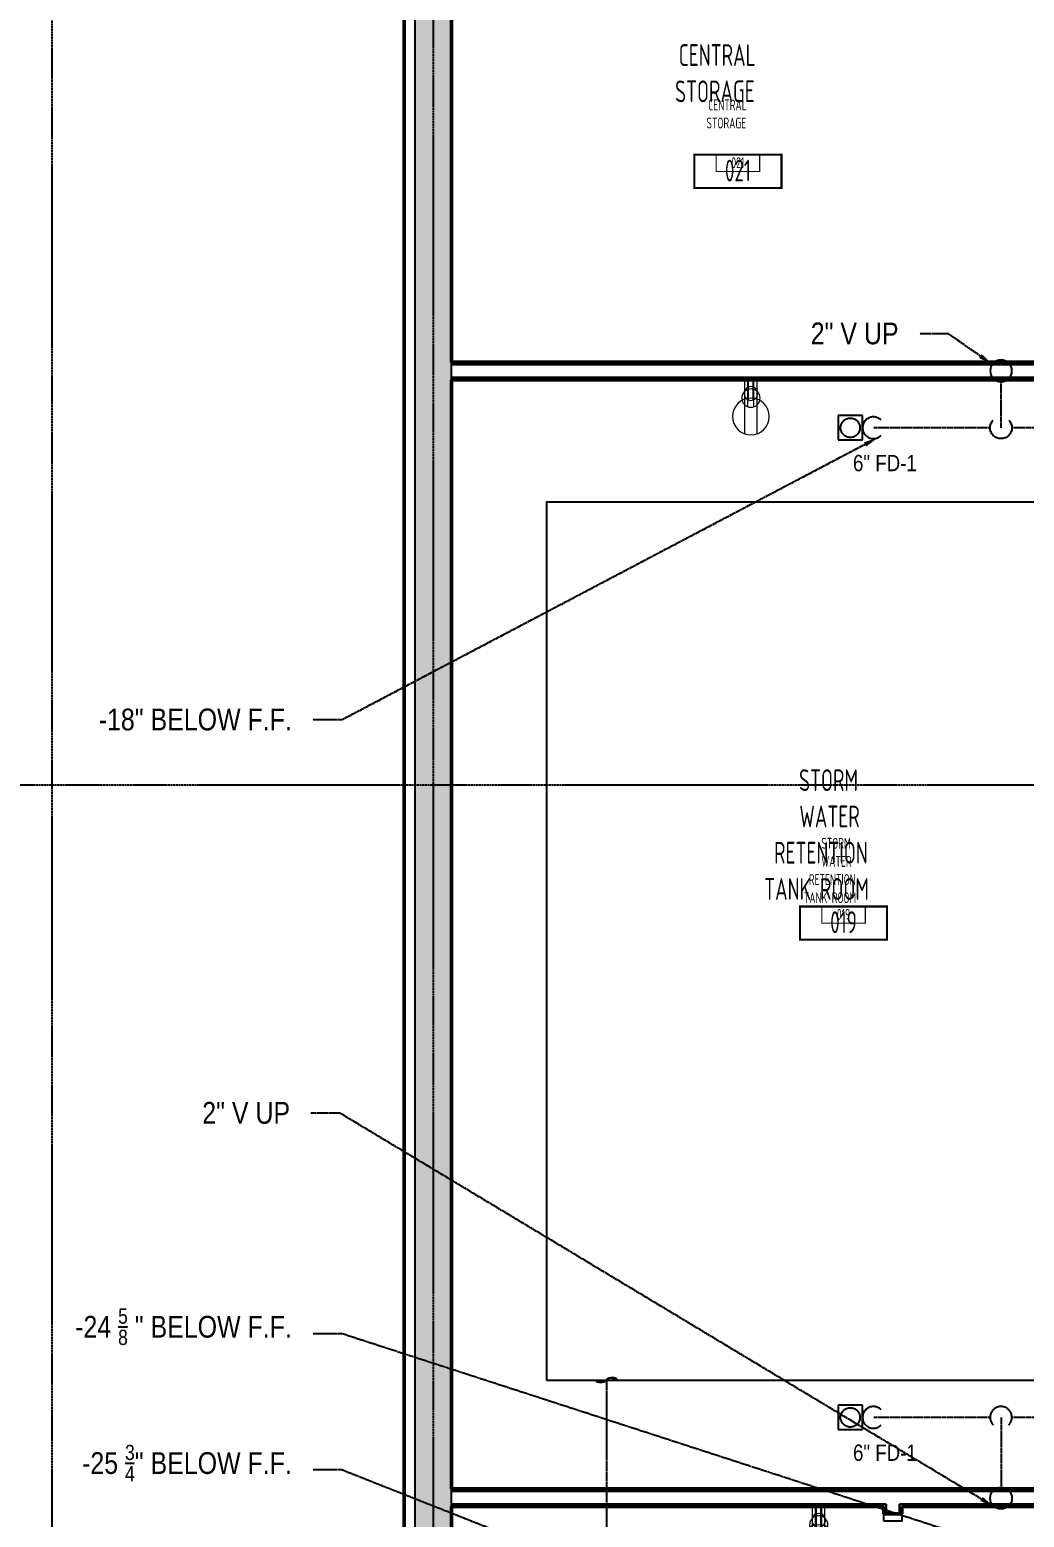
# Model space of a CAD drawing. Header units: inches. Extents: x 0 to 11244, y -13 to 5829.
# Drawn here: x 3423 to 3697.1, y 5139.7 to 5549.7 of the extents above; entities that cross this region are included whole.
import ezdxf
from ezdxf import colors
from ezdxf.entities.mleader import LeaderData, LeaderLine
from ezdxf.enums import TextEntityAlignment as Align
from ezdxf.math import Vec2, Vec3

# ---------------------------------------------------------------- set-up
doc = ezdxf.new("R2010")
doc.units = ezdxf.units.IN
doc.header["$LTSCALE"] = 0.375
doc.header["$MEASUREMENT"] = 0
for name, pattern in [('DASHDOT', [1, 0.5, -0.25, 0, -0.25]), ('P-VENT', [0.56, 0.4, -0.16]), ('PHANTOM2', [1.25, 0.625, -0.125, 0.125, -0.125, 0.125, -0.125]), ('UPIPING', [1.12, 1, -0.12]), ('UPIPINGX2', [1.75, 1.5, -0.25])]:
    doc.linetypes.add(name, pattern=pattern)
for name, color, linetype, lineweight in [('A-Area-Spce-Iden', 8, 'Continuous', 25), ('A-Area-Spce-Iden @ 32', 8, 'Continuous', 25), ('A-Area-Spce-Iden @ 64', 8, 'Continuous', 25), ('A-Wall', 3, 'Continuous', 50), ('E-Wall-Powr', 8, 'Continuous', 18), ('E-Wall-Powr @ 24', 8, 'Continuous', 18), ('E-Wall-Powr @ 32', 8, 'Continuous', 18), ('E-Wall-Powr @ 64', 8, 'Continuous', 18), ('P-Flor-Fixt', 8, 'Continuous', 25)]:
    doc.layers.add(name, color=color, linetype=linetype, lineweight=lineweight)
for name, color, linetype in [('A-Col-Grid', 8, 'PHANTOM2'), ('A-Door', 8, 'Continuous'), ('A-Property Line', 8, 'PHANTOM2'), ('G-ANNO-REFR-N', 8, 'Continuous'), ('P-N', 3, 'Continuous'), ('P-N @ 1', 3, 'Continuous'), ('P-N @ 48', 3, 'Continuous'), ('P-N @ 64', 3, 'Continuous'), ('P-SANR-PIPU-N', 201, 'UPIPINGX2'), ('P-SANR-PIPU-N @ 64', 201, 'UPIPINGX2'), ('P-SANR-VENT-N', 201, 'P-VENT'), ('P-SANR-VENT-N @ 64', 201, 'P-VENT'), ('P-STRM-PIPE-N', 5, 'Continuous')]:
    doc.layers.add(name, color=color, linetype=linetype)
doc.styles.add("3-32'' Notes", font='ARIALN.TTF', dxfattribs={"height": 0.09375})
doc.styles.add('TPDE', font='architxt.shx', dxfattribs={"width": 0.75, "height": 0.09375})
doc.styles.add('TPDE Annotative', font='architxt.shx', dxfattribs={"width": 0.75, "height": 0.09375})
pattern_1 = [(360, (-3428.9355, -5710.221), (0.06, 6), [0.06, -6]), (10, (-3427.0155, -5710.101), (-0.9828006, 5.9192654), [0.06, -6]), (20, (-3428.0955, -5708.781), (-1.9957393, 5.658677), [0.06, -6]), (30, (-3426.7755, -5707.821), (-2.9480385, 5.2261524), [0.06, -6]), (40, (-3428.3355, -5707.461), (-3.810763, 4.634834), [0.06, -6]), (50, (-3427.8555, -5706.021), (-4.5576994, 3.9026883), [0.06, -6]), (60, (-3428.6955, -5704.941), (-5.1661524, 3.0519615), [0.06, -6]), (70, (-3426.7755, -5705.061), (-5.6176345, 2.1085024), [0.06, -6]), (80, (-3425.3355, -5704.821), (-5.8984276, 1.1009775), [0.06, -6]), (90, (-3424.6155, -5706.261), (-6, 0.06), [0.06, -6]), (100, (-3423.4155, -5706.381), (-5.9192654, -0.9828006), [0.06, -6]), (110, (-3423.4155, -5708.541), (-5.658677, -1.9957393), [0.06, -6]), (120, (-3424.4955, -5709.261), (-5.2261524, -2.9480385), [0.06, -6]), (130, (-3426.1755, -5708.901), (-4.634834, -3.810763), [0.06, -6]), (140, (-3425.0955, -5707.821), (-3.9026883, -4.5576994), [0.06, -6]), (150, (-3426.1755, -5706.741), (-3.0519615, -5.1661524), [0.06, -6]), (160, (-3423.6555, -5710.101), (-2.1085024, -5.6176345), [0.06, -6])]
pattern_2 = [(360, (-3428.9355, -5710.221), (0.06, 6), [0.06, -6]), (10, (-3427.0155, -5710.101), (-0.9828006, 5.9192654), [0.06, -6]), (20, (-3428.0955, -5708.781), (-1.9957393, 5.658677), [0.06, -6]), (30, (-3426.7755, -5707.821), (-2.9480385, 5.2261524), [0.06, -6]), (40, (-3428.3355, -5707.461), (-3.810763, 4.634834), [0.06, -6]), (50, (-3427.8555, -5706.021), (-4.5576994, 3.9026883), [0.06, -6]), (60, (-3428.6955, -5704.941), (-5.1661524, 3.0519615), [0.06, -6]), (70, (-3426.7755, -5705.061), (-5.6176345, 2.1085024), [0.06, -6]), (80, (-3425.3355, -5704.821), (-5.8984276, 1.1009775), [0.06, -6]), (90, (-3424.6155, -5706.261), (-6, 0.06), [0.06, -6]), (100, (-3423.4155, -5706.381), (-5.9192654, -0.9828006), [0.06, -6]), (110, (-3423.4155, -5708.541), (-5.658677, -1.9957393), [0.06, -6]), (120, (-3424.4955, -5709.261), (-5.2261524, -2.9480385), [0.06, -6]), (130, (-3426.1755, -5708.901), (-4.634834, -3.810763), [0.06, -6]), (140, (-3425.0955, -5707.821), (-3.9026883, -4.5576994), [0.06, -6]), (150, (-3426.1755, -5706.741), (-3.0519615, -5.1661524), [0.06, -6]), (160, (-3423.6555, -5710.101), (-2.1085024, -5.6176345), [0.06, -6])]

# ---------------------------------------------------------------- blocks, each defined once
blk = doc.blocks.new('Drain with Trap')
at = {"linetype": 'ByBlock'}
for p, q in [((0.1523, 0.0522), (0.0469, 0.0522)), ((0.0469, 0.0522), (0.0469, -0.0522)), ((0.1523, -0.0522), (0.1523, 0.0522)), ((0.0469, -0.0522), (0.1523, -0.0522))]:
    blk.add_line(p, q, dxfattribs=at)
blk.add_circle((0.0996, 0), 0.0417, dxfattribs=at)
blk.add_arc((0, 0), 0.0469, 225, 135, dxfattribs=at)
blk = doc.blocks.new('Elbow Down')
blk.add_arc((0, 0), 0.0469, 225, 135)
blk = doc.blocks.new('Elbow Up')
at = {"linetype": 'Continuous'}
blk.add_circle((0, 0), 0.0469, dxfattribs=at)
blk = doc.blocks.new('*U89')
at = {"linetype": 'ByBlock'}
for centre, start, end in [((0.0238, 0.0247), 133.91043, 226.08957), ((-0.0238, -0.0247), 313.91043, 46.08957)]:
    blk.add_arc(centre, 0.0344, start, end, dxfattribs=at)
blk = doc.blocks.new('*U471')
at = {"layer": 'P-N @ 1', "rotation": 270}
blk.add_blockref('*U89', (3581.96, 5177.49), dxfattribs=at)
at = {"layer": 'P-N @ 48', "xscale": 48, "yscale": 48, "zscale": 48, "rotation": 270}
blk.add_blockref('*U89', (3581.96, 5177.49), dxfattribs=at)
at = {"layer": 'P-N @ 64', "xscale": 64, "yscale": 64, "zscale": 64, "rotation": 270}
blk.add_blockref('*U89', (3581.96, 5177.49), dxfattribs=at)
blk = doc.blocks.new('*U436')
at = {"linetype": 'ByBlock', "lineweight": -2}
for p, q in [((0.2328, 0.0263), (0, 0.0263)), ((0.2328, -0.0263), (0, -0.0263))]:
    blk.add_line(p, q, dxfattribs=at)
blk.add_circle((0.1582, 0), 0.0791, dxfattribs=at)
at = {"linetype": 'ByBlock', "lineweight": -2, "style": 'TPDE', "width": 0.75}
blk.add_attdef('TYPE', (0.2901, 0.0453), '', height=0.0938, dxfattribs=at)
blk = doc.blocks.new('*U490')
at = {"layer": 'E-Wall-Powr @ 24', "xscale": -24, "yscale": 24, "zscale": 24, "rotation": 90}
blk.add_blockref('*U436', (3640.47, 5142.62), dxfattribs=at)
at = {"layer": 'E-Wall-Powr @ 32', "xscale": -32, "yscale": 32, "zscale": 32, "rotation": 90}
blk.add_blockref('*U436', (3640.47, 5142.62), dxfattribs=at)
at = {"layer": 'E-Wall-Powr @ 64', "xscale": -64, "yscale": 64, "zscale": 64, "rotation": 90}
blk.add_blockref('*U436', (3640.47, 5142.62), dxfattribs=at)
blk = doc.blocks.new('*U495')
at = {"layer": 'E-Wall-Powr @ 24', "xscale": -24, "yscale": 24, "zscale": 24, "rotation": 90}
blk.add_blockref('*U436', (3621.79, 5453.23), dxfattribs=at)
at = {"layer": 'E-Wall-Powr @ 32', "xscale": -32, "yscale": 32, "zscale": 32, "rotation": 90}
blk.add_blockref('*U436', (3621.79, 5453.23), dxfattribs=at)
at = {"layer": 'E-Wall-Powr @ 64', "xscale": -64, "yscale": 64, "zscale": 64, "rotation": 90}
blk.add_blockref('*U436', (3621.79, 5453.23), dxfattribs=at)
blk = doc.blocks.new('T23120-00_Cellar PS Layout')
at = {"layer": 'E-Wall-Powr', "linetype": 'DASHDOT'}
for name in ['*U495', '*U490']:
    blk.add_blockref(name, (0, 0), dxfattribs=at)
blk = doc.blocks.new('TPDE_Room_Smart_Tag_Basic_P')
at = {"const_width": 0.1}
blk.add_lwpolyline([(-2, -1.531), (2, -1.531), (2, 0), (-2, 0)], close=True, dxfattribs=at)
at = {"linetype": 'ByBlock', "lineweight": -2, "style": 'TPDE', "width": 0.75}
blk.add_attdef('TPDE_ROOM_INFO_OBJECTS:ROOMNAME_001', (-3.685, 0.3), '', height=1, dxfattribs=at)
blk.add_attdef('TPDE_ROOM_INFO_OBJECTS:ROOMNUMBER', text='', height=1, dxfattribs=at).set_placement((0, -1.225), align=Align.CENTER)
blk = doc.blocks.new('*U516')
at = {"layer": 'A-Area-Spce-Iden @ 32', "color": 8, "linetype": 'Continuous', "lineweight": 25}
ref = blk.add_blockref('TPDE_Room_Smart_Tag_Basic_P', (218.14, -402.29), dxfattribs=dict(at, xscale=3, yscale=3, zscale=3))
ref.add_attrib('TPDE_ROOM_INFO_OBJECTS:ROOMNAME_001', 'STORM', (212.01, -386.39), dxfattribs={"layer": '0', "linetype": 'ByBlock', "lineweight": -2, "height": 3, "style": 'TPDE Annotative', "width": 0.75})
ref.add_attrib('TPDE_ROOM_INFO_OBJECTS:ROOMNUMBER', '019', dxfattribs={"layer": '0', "linetype": 'ByBlock', "lineweight": -2, "height": 3, "style": 'TPDE Annotative', "width": 0.75}).set_placement((218.14, -405.96), align=Align.CENTER)
ref.add_attrib('TPDE_ROOM_INFO_OBJECTS:ROOMNAME_002', 'WATER', (212.05, -391.39), dxfattribs={"layer": '0', "linetype": 'ByBlock', "lineweight": -2, "height": 3, "style": 'TPDE Annotative', "width": 0.75})
ref.add_attrib('TPDE_ROOM_INFO_OBJECTS:ROOMNAME_003', 'RETENTION', (208.56, -396.39), dxfattribs={"layer": '0', "linetype": 'ByBlock', "lineweight": -2, "height": 3, "style": 'TPDE Annotative', "width": 0.75})
ref.add_attrib('TPDE_ROOM_INFO_OBJECTS:ROOMNAME_004', 'TANK ROOM', (207.2, -401.39), dxfattribs={"layer": '0', "linetype": 'ByBlock', "lineweight": -2, "height": 3, "style": 'TPDE Annotative', "width": 0.75})
at = {"layer": 'A-Area-Spce-Iden @ 64', "color": 8, "linetype": 'Continuous', "lineweight": 25}
ref = blk.add_blockref('TPDE_Room_Smart_Tag_Basic_P', (218.14, -402.29), dxfattribs=dict(at, xscale=6, yscale=6, zscale=6))
ref.add_attrib('TPDE_ROOM_INFO_OBJECTS:ROOMNAME_001', 'STORM', (205.88, -370.49), dxfattribs={"layer": '0', "linetype": 'ByBlock', "lineweight": -2, "height": 6, "style": 'TPDE Annotative', "width": 0.75})
ref.add_attrib('TPDE_ROOM_INFO_OBJECTS:ROOMNUMBER', '019', dxfattribs={"layer": '0', "linetype": 'ByBlock', "lineweight": -2, "height": 6, "style": 'TPDE Annotative', "width": 0.75}).set_placement((218.14, -409.64), align=Align.CENTER)
ref.add_attrib('TPDE_ROOM_INFO_OBJECTS:ROOMNAME_002', 'WATER', (205.96, -380.49), dxfattribs={"layer": '0', "linetype": 'ByBlock', "lineweight": -2, "height": 6, "style": 'TPDE Annotative', "width": 0.75})
ref.add_attrib('TPDE_ROOM_INFO_OBJECTS:ROOMNAME_003', 'RETENTION', (198.98, -390.49), dxfattribs={"layer": '0', "linetype": 'ByBlock', "lineweight": -2, "height": 6, "style": 'TPDE Annotative', "width": 0.75})
ref.add_attrib('TPDE_ROOM_INFO_OBJECTS:ROOMNAME_004', 'TANK ROOM', (196.26, -400.49), dxfattribs={"layer": '0', "linetype": 'ByBlock', "lineweight": -2, "height": 6, "style": 'TPDE Annotative', "width": 0.75})
blk = doc.blocks.new('*U523')
at = {"layer": 'A-Area-Spce-Iden @ 32', "color": 8, "linetype": 'Continuous', "lineweight": 25}
ref = blk.add_blockref('TPDE_Room_Smart_Tag_Basic_P', (189.02, -195.07), dxfattribs=dict(at, xscale=3, yscale=3, zscale=3))
ref.add_attrib('TPDE_ROOM_INFO_OBJECTS:ROOMNAME_001', 'CENTRAL', (180.87, -182.84), dxfattribs={"layer": '0', "linetype": 'ByBlock', "lineweight": -2, "height": 3, "style": 'TPDE Annotative', "width": 0.75})
ref.add_attrib('TPDE_ROOM_INFO_OBJECTS:ROOMNUMBER', '021', dxfattribs={"layer": '0', "linetype": 'ByBlock', "lineweight": -2, "height": 3, "style": 'TPDE Annotative', "width": 0.75}).set_placement((189.02, -198.75), align=Align.CENTER)
ref.add_attrib('TPDE_ROOM_INFO_OBJECTS:ROOMNAME_002', 'STORAGE', (180.36, -187.84), dxfattribs={"layer": '0', "linetype": 'ByBlock', "lineweight": -2, "height": 3, "style": 'TPDE Annotative', "width": 0.75})
at = {"layer": 'A-Area-Spce-Iden @ 64', "color": 8, "linetype": 'Continuous', "lineweight": 25}
ref = blk.add_blockref('TPDE_Room_Smart_Tag_Basic_P', (189.02, -195.07), dxfattribs=dict(at, xscale=6, yscale=6, zscale=6))
ref.add_attrib('TPDE_ROOM_INFO_OBJECTS:ROOMNAME_001', 'CENTRAL', (172.72, -170.6), dxfattribs={"layer": '0', "linetype": 'ByBlock', "lineweight": -2, "height": 6, "style": 'TPDE Annotative', "width": 0.75})
ref.add_attrib('TPDE_ROOM_INFO_OBJECTS:ROOMNUMBER', '021', dxfattribs={"layer": '0', "linetype": 'ByBlock', "lineweight": -2, "height": 6, "style": 'TPDE Annotative', "width": 0.75}).set_placement((189.02, -202.43), align=Align.CENTER)
ref.add_attrib('TPDE_ROOM_INFO_OBJECTS:ROOMNAME_002', 'STORAGE', (171.71, -180.6), dxfattribs={"layer": '0', "linetype": 'ByBlock', "lineweight": -2, "height": 6, "style": 'TPDE Annotative', "width": 0.75})
blk = doc.blocks.new('T23120-Lot Boundary')
at = {"layer": 'A-Property Line'}
blk.add_lwpolyline([(4077.55, 4815.74), (3429.18, 4815.74), (3429.18, 5710.34), (5027.69, 5662.9)], close=True, dxfattribs=at)
blk = doc.blocks.new('A$C7a236a31')
at = {"layer": 'A-Wall', "linetype": 'Continuous', "lineweight": 18}
h = blk.add_hatch(dxfattribs=at)
h.set_pattern_fill('CONCRETE_C', color=8, scale=4, angle=-360, style=0, pattern_type=2)
h.set_pattern_definition([(50, (-3429.175, -5710.34), (28.69041, -2.510085), [3, -33]), (355, (-3429.175, -5710.34), (-5.55005, 30.08769), [2.4, -26.4]), (100.4514, (-3426.785, -5710.55), (23.14038, 27.57758), [2.54961, -28.04568]), (46.1842, (-3429.175, -5702.34), (42.68964, -6.62076), [4.5, -49.5]), (96.6356, (-3425.62, -5702.893), (37.3865, 38.96471), [3.8244, -42.06852]), (351.1842, (-3429.175, -5702.34), (37.38648, 38.96474), [3.6, -39.6]), (21, (-3425.175, -5704.34), (23.87628, -16.104756), [3, -33]), (326, (-3425.175, -5704.34), (9.73261, 29.006), [2.4, -26.4]), (71.4514, (-3423.186, -5705.683), (33.6089, 12.90122), [2.54961, -28.04568]), (37.5, (-3429.175, -5710.341), (0.486394, 13.315754), [0, -26.08, 0, -26.8, 0, -26.5]), (7.5, (-3429.175, -5710.341), (10.52278, 15.776468), [0, -15.28, 0, -25.48, 0, -10.1]), (327.5, (-3438.095, -5710.341), (21.352897, -0.902195), [0, -10, 0, -31.2, 0, -41.4]), (317.5, (-3442.095, -5710.341), (23.327447, 4.0042), [0, -13, 0, -20.72, 0, -29.4])])
h.paths.add_polyline_path([(110.06, -257.11), (100.06, -257.11), (100.06, -567.72), (110.06, -567.72)], flags=0)
h.paths.add_polyline_path([(110.06, -567.72), (100.06, -567.72), (100.06, -628.22), (110.06, -628.22)], flags=0)
h.paths.add_polyline_path([(110.06, -628.22), (100.06, -628.22), (100.06, -883.35), (110.06, -873.35)], flags=0)
h.paths.add_polyline_path([(110.06, -129.68), (100.06, -129.68), (100.06, -257.11), (110.06, -257.11)], flags=0)
h.paths.add_polyline_path([(110.06, -19.43), (100.06, -9.14), (100.06, -28.76), (110.06, -28.76)], flags=0)
h.paths.add_polyline_path([(110.06, -28.76), (100.06, -28.76), (100.06, -129.68), (110.06, -129.68)], flags=0)
h = blk.add_hatch(dxfattribs=at)
h.set_pattern_fill('GENERAL_TEXTURE', color=8, scale=6, style=0, pattern_type=2)
h.set_pattern_definition(pattern_1)
h.paths.add_polyline_path([(271.36, -252.24), (110.06, -252.24), (110.06, -252.86), (271.99, -252.86)], flags=0)
h = blk.add_hatch(dxfattribs=at)
h.set_pattern_fill('GENERAL_TEXTURE', color=8, scale=6, style=0, pattern_type=2)
h.set_pattern_definition(pattern_1)
h.paths.add_polyline_path([(276.24, -257.11), (275.61, -256.49), (110.06, -256.49), (110.06, -257.11)], flags=0)
h = blk.add_hatch(dxfattribs=at)
h.set_pattern_fill('GENERAL_TEXTURE', color=8, scale=6, style=0, pattern_type=2)
h.set_pattern_definition(pattern_1)
h.paths.add_polyline_path([(330.24, -563.47), (329.61, -562.85), (234.17, -562.85), (234.17, -563.47)], flags=0)
h.paths.add_polyline_path([(234.17, -562.85), (110.06, -562.85), (110.06, -563.47), (234.17, -563.47)], flags=0)
h = blk.add_hatch(dxfattribs=at)
h.set_pattern_fill('GENERAL_TEXTURE', color=8, scale=6, style=0, pattern_type=2)
h.set_pattern_definition(pattern_1)
h.paths.add_polyline_path([(334.49, -567.72), (333.86, -567.1), (233.54, -567.1), (234.17, -567.72)], flags=0)
h.paths.add_polyline_path([(229.29, -567.72), (229.92, -567.1), (110.06, -567.1), (110.06, -567.72)], flags=0)
h = blk.add_hatch(dxfattribs=at)
h.set_pattern_fill('GENERAL_TEXTURE', color=8, scale=6, angle=-360, style=0, pattern_type=2)
h.set_pattern_definition(pattern_2)
h.paths.add_polyline_path([(229.29, -567.72), (229.29, -569.72), (229.92, -569.72), (229.92, -567.1)], flags=0)
h.paths.add_polyline_path([(229.92, -609.72), (229.29, -609.72), (229.29, -621.72), (229.92, -622.35)], flags=0)
h = blk.add_hatch(dxfattribs=at)
h.set_pattern_fill('GENERAL_TEXTURE', color=8, scale=6, angle=-360, style=0, pattern_type=2)
h.set_pattern_definition(pattern_2)
h.paths.add_polyline_path([(234.17, -567.72), (233.54, -567.1), (233.54, -569.72), (234.17, -569.72)], flags=0)
h.paths.add_polyline_path([(234.17, -609.72), (233.54, -609.72), (233.54, -622.35), (234.17, -621.72)], flags=0)
at = {"layer": 'A-Col-Grid', "color": 8}
for p, q in [((105.06, 117.52), (105.06, -1005.88)), ((-64.35, -368.74), (836.23, -368.74))]:
    blk.add_line(p, q, dxfattribs=at)
at = {"layer": 'A-Door', "color": 8, "linetype": 'Continuous', "lineweight": -3}
blk.add_lwpolyline([(229.29, -571.72), (229.29, -569.72), (234.17, -569.72), (234.17, -571.72)], close=True, dxfattribs=at)
at = {"layer": 'A-Wall', "color": 8, "linetype": 'Continuous', "lineweight": 50}
for p, q in [((97.06, -6.05), (97.06, -886.35)), ((110.06, -252.24), (110.06, -138.8)), ((271.36, -252.24), (110.06, -252.24)), ((110.06, -562.85), (110.06, -257.11)), ((110.06, -257.11), (276.24, -257.11)), ((329.61, -562.85), (110.06, -562.85)), ((110.06, -621.72), (110.06, -567.72)), ((110.06, -567.72), (229.29, -567.72)), ((229.29, -567.72), (229.29, -569.72)), ((229.29, -569.72), (234.17, -569.72)), ((234.17, -567.72), (334.49, -567.72)), ((234.17, -569.72), (234.17, -567.72))]:
    blk.add_line(p, q, dxfattribs=at)
at = {"layer": 'A-Wall', "color": 8, "linetype": 'Continuous', "lineweight": 25}
for p, q in [((100.06, -883.35), (100.06, -9.14)), ((100.06, -252.86), (100.06, -138.18)), ((100.06, -256.49), (100.06, -252.86)), ((110.06, -257.11), (110.06, -252.24)), ((110.06, -257.11), (110.06, -252.24)), ((110.06, -252.86), (271.99, -252.86)), ((271.99, -252.86), (110.06, -252.86)), ((100.06, -563.47), (100.06, -256.49)), ((110.06, -256.49), (275.61, -256.49)), ((275.61, -256.49), (110.06, -256.49)), ((100.06, -567.1), (100.06, -563.47)), ((110.06, -567.72), (110.06, -562.85)), ((110.06, -567.72), (110.06, -562.85)), ((110.06, -563.47), (330.24, -563.47)), ((110.06, -563.47), (330.24, -563.47)), ((100.06, -622.97), (100.06, -567.1)), ((110.06, -567.1), (229.92, -567.1)), ((229.92, -567.1), (110.06, -567.1)), ((229.92, -569.72), (229.92, -567.1)), ((229.92, -567.1), (229.92, -569.72)), ((233.54, -567.1), (333.86, -567.1)), ((333.86, -567.1), (233.54, -567.1)), ((233.54, -569.72), (233.54, -567.1)), ((233.54, -567.1), (233.54, -569.72))]:
    blk.add_line(p, q, dxfattribs=at)
at = {"layer": 'P-Flor-Fixt', "color": 8}
blk.add_lwpolyline([(136.28, -532.85), (286.09, -532.85), (286.09, -290.85), (136.28, -290.85)], close=True, dxfattribs=at)
at = {"color": 8}
for name in ['T23120-Lot Boundary', 'T23120-00_Cellar PS Layout']:
    blk.add_blockref(name, (-3429.18, -5710.34), dxfattribs=at)
at = {"layer": 'A-Area-Spce-Iden', "linetype": 'DASHDOT'}
for name in ['*U523', '*U516']:
    blk.add_blockref(name, (0, 0), dxfattribs=at)

msp = doc.modelspace()

# ---------------------------------------------------------------- block references
at = {"layer": 'G-ANNO-REFR-N'}
msp.add_blockref('A$C7a236a31', (3429.18, 5710.34), dxfattribs=at)

# ---------------------------------------------------------------- next in the draw order: linework, layer by layer
at = {"layer": 'P-SANR-PIPU-N', "linetype": 'DASHDOT'}
for p, q in [((3687.73, 5440), (3655.56, 5440)), ((3725.9, 5440), (3693.73, 5440)), ((3687.73, 5167.18), (3655.56, 5167.18)), ((3725.9, 5167.18), (3693.73, 5167.18))]:
    msp.add_line(p, q, dxfattribs=at)
at = {"layer": 'P-SANR-VENT-N'}
for p, q in [((3690.73, 5440), (3690.73, 5452.71)), ((3690.73, 5167.18), (3690.73, 5147.9))]:
    msp.add_line(p, q, dxfattribs=at)
at = {"layer": 'P-STRM-PIPE-N', "linetype": 'UPIPING'}
msp.add_line((3581.96, 5177.49), (3581.96, 5127.26), dxfattribs=at)

# ---------------------------------------------------------------- next in the draw order: block references
at = {"layer": 'P-N', "linetype": 'DASHDOT'}
msp.add_blockref('*U471', (0, 0), dxfattribs=at)
at = {"layer": 'P-SANR-PIPU-N @ 64', "xscale": 64, "yscale": 64, "zscale": 64, "rotation": 180}
for p in [(3655.56, 5440), (3655.56, 5167.18)]:
    msp.add_blockref('Drain with Trap', p, dxfattribs=at)
at = {"layer": 'P-SANR-PIPU-N @ 64', "linetype": 'Continuous', "yscale": 64, "zscale": 64, "rotation": 90}
for p, xscale in [((3690.73, 5440), -64), ((3690.73, 5167.18), 64)]:
    msp.add_blockref('Elbow Down', p, dxfattribs=dict(at, xscale=xscale))
at = {"layer": 'P-SANR-VENT-N @ 64', "linetype": 'Continuous', "yscale": 64, "zscale": 64, "rotation": 90}
for p, xscale in [((3690.73, 5455.71), -64), ((3690.73, 5144.9), 64)]:
    msp.add_blockref('Elbow Up', p, dxfattribs=dict(at, xscale=xscale))

# ---------------------------------------------------------------- next in the draw order: leaders
ml = msp.add_multileader_mtext('Standard')
ml.set_content('6" FD-1', color=2, style="3-32'' Notes")
ml.set_leader_properties(color=1, linetype='ByLayer', lineweight=-1)
ml.build(insert=Vec2(0, 0))
ml.multileader.update_dxf_attribs({"text_right_attachment_type": 3, "dogleg_length": 0.125, "arrow_head_size": 3, "scale": 48})
ctx = ml.context
ctx.base_point, ctx.scale, ctx.char_height, ctx.arrow_head_size, ctx.landing_gap_size, ctx.plane_origin = Vec3(3646.75, 5430.23), 48, 4.5, 3, 4.32, Vec3(3732.4, 5450.36)
ctx.right_attachment, ctx.text_align_type = 3, 2
notes = []
notes.append((ctx, [(0, (0, 0, 0), (0, 0), (1, 0), 1, [])]))
ctx.mtext.insert, ctx.mtext.alignment, ctx.mtext.flow_direction = Vec3(3667.51, 5432.52), 3, 5
ml = msp.add_multileader_mtext('Standard')
ml.set_content('FD-1', color=2, style="3-32'' Notes")
ml.set_leader_properties(color=1, linetype='ByLayer', lineweight=-1)
ml.build(insert=Vec2(0, 0))
ml.multileader.update_dxf_attribs({"text_right_attachment_type": 3, "dogleg_length": 0.125, "arrow_head_size": 3, "scale": 48})
ctx = ml.context
ctx.base_point, ctx.scale, ctx.char_height, ctx.arrow_head_size, ctx.landing_gap_size, ctx.plane_origin = Vec3(4263.19, 5337.04), 48, 4.5, 3, 4.32, Vec3(4363.71, 5357.88)
ctx.right_attachment, ctx.text_align_type = 3, 2
notes.append((ctx, [(0, (0, 0, 0), (0, 0), (1, 0), 1, [])]))
ctx.mtext.insert, ctx.mtext.alignment, ctx.mtext.flow_direction = Vec3(4277.58, 5339.29), 3, 5
ml = msp.add_multileader_mtext('Standard')
ml.set_content('FD-1', color=2, style="3-32'' Notes")
ml.set_leader_properties(color=1, linetype='ByLayer', lineweight=-1)
ml.build(insert=Vec2(0, 0))
ml.multileader.update_dxf_attribs({"text_right_attachment_type": 3, "dogleg_length": 0.125, "arrow_head_size": 3, "scale": 48})
ctx = ml.context
ctx.base_point, ctx.scale, ctx.char_height, ctx.arrow_head_size, ctx.landing_gap_size, ctx.plane_origin = Vec3(3941.27, 5298.67), 48, 4.5, 3, 4.32, Vec3(4041.78, 5319.51)
ctx.right_attachment, ctx.text_align_type = 3, 2
notes.append((ctx, [(0, (0, 0, 0), (0, 0), (1, 0), 1, [])]))
ctx.mtext.insert, ctx.mtext.alignment, ctx.mtext.flow_direction = Vec3(3955.65, 5300.92), 3, 5
ml = msp.add_multileader_mtext('Standard')
ml.set_content('FD-1', color=2, style="3-32'' Notes")
ml.set_leader_properties(color=1, linetype='ByLayer', lineweight=-1)
ml.build(insert=Vec2(0, 0))
ml.multileader.update_dxf_attribs({"text_right_attachment_type": 3, "dogleg_length": 0.125, "arrow_head_size": 3, "scale": 48})
ctx = ml.context
ctx.base_point, ctx.scale, ctx.char_height, ctx.arrow_head_size, ctx.landing_gap_size, ctx.plane_origin = Vec3(3972.84, 5214.21), 48, 4.5, 3, 4.32, Vec3(4073.36, 5235.05)
ctx.right_attachment, ctx.text_align_type = 3, 2
notes.append((ctx, [(0, (0, 0, 0), (0, 0), (1, 0), 1, [])]))
ctx.mtext.insert, ctx.mtext.alignment, ctx.mtext.flow_direction = Vec3(3987.23, 5216.46), 3, 5
ml = msp.add_multileader_mtext('Standard')
ml.set_content('6" FD-1', color=2, style="3-32'' Notes")
ml.set_leader_properties(color=1, linetype='ByLayer', lineweight=-1)
ml.build(insert=Vec2(0, 0))
ml.multileader.update_dxf_attribs({"text_right_attachment_type": 3, "dogleg_length": 0.125, "arrow_head_size": 3, "scale": 48})
ctx = ml.context
ctx.base_point, ctx.scale, ctx.char_height, ctx.arrow_head_size, ctx.landing_gap_size, ctx.plane_origin = Vec3(3646.75, 5157.41), 48, 4.5, 3, 4.32, Vec3(3732.4, 5177.54)
ctx.right_attachment, ctx.text_align_type = 3, 2
notes.append((ctx, [(0, (0, 0, 0), (0, 0), (1, 0), 1, [])]))
ctx.mtext.insert, ctx.mtext.alignment, ctx.mtext.flow_direction = Vec3(3667.51, 5159.7), 3, 5
at = {"layer": 'P-SANR-PIPU-N', "linetype": 'Continuous'}
ml = msp.add_multileader_mtext('Standard', dxfattribs=at)
ml.set_content('2" V UP', color=2, style="3-32'' Notes")
ml.set_leader_properties(color=1, linetype='ByLayer', lineweight=-1)
ml.build(insert=Vec2(0, 0))
ml.multileader.update_dxf_attribs({"text_right_attachment_type": 3, "dogleg_length": 0.125, "scale": 64})
ctx = ml.context
ctx.base_point, ctx.scale, ctx.char_height, ctx.landing_gap_size, ctx.plane_origin = Vec3(3633.01, 5465.96), 64, 6, 5.76, Vec3(3688.78, 5484.28)
ctx.right_attachment, ctx.text_align_type = 3, 2
notes.append((ctx, [(0, (1, 1, 0), (3676.25, 5465.93), (-1, 0), 8, [(0, [(3688.31, 5457.48)], 0, [])])]))
ctx.mtext.insert, ctx.mtext.alignment, ctx.mtext.flow_direction = Vec3(3662.49, 5469.01), 3, 5
ml = msp.add_multileader_mtext('Standard', dxfattribs=at)
ml.set_content('\\A1;-18" BELOW F.F.', color=2, style="3-32'' Notes")
ml.set_leader_properties(color=1, linetype='ByLayer', lineweight=-1)
ml.build(insert=Vec2(0, 0))
ml.multileader.update_dxf_attribs({"text_right_attachment_type": 3, "dogleg_length": 0.125, "scale": 64})
ctx = ml.context
ctx.base_point, ctx.scale, ctx.char_height, ctx.landing_gap_size, ctx.plane_origin = Vec3(3437.06, 5359.54), 64, 6, 5.76, Vec3(3545.4, 5325.51)
ctx.right_attachment, ctx.text_align_type = 3, 2
notes.append((ctx, [(0, (1, 1, 0), (3509.02, 5359.44), (-1, 0), 8, [(0, [(3656.82, 5437.28)], 0, [])])]))
ctx.mtext.insert, ctx.mtext.alignment, ctx.mtext.flow_direction = Vec3(3495.26, 5362.59), 3, 5
ml = msp.add_multileader_mtext('Standard', dxfattribs=at)
ml.set_content('2" V UP', color=2, style="3-32'' Notes")
ml.set_leader_properties(color=1, linetype='ByLayer', lineweight=-1)
ml.build(insert=Vec2(0, 0))
ml.multileader.update_dxf_attribs({"text_right_attachment_type": 3, "dogleg_length": 0.125, "scale": 64})
ctx = ml.context
ctx.base_point, ctx.scale, ctx.char_height, ctx.landing_gap_size, ctx.plane_origin = Vec3(3465.29, 5251.1), 64, 6, 5.76, Vec3(3688.78, 5142.62)
ctx.right_attachment, ctx.text_align_type = 3, 2
notes.append((ctx, [(0, (1, 1, 0), (3508.53, 5251.07), (-1, 0), 8, [(0, [(3688.78, 5142.62)], 0, [])])]))
ctx.mtext.insert, ctx.mtext.alignment, ctx.mtext.flow_direction = Vec3(3494.77, 5254.15), 3, 5
ml = msp.add_multileader_mtext('Standard', dxfattribs=at)
ml.set_content('\\A1;-24 {\\H0.7x;\\S5/8;} " BELOW F.F.', color=2, style="3-32'' Notes")
ml.set_leader_properties(color=1, linetype='ByLayer', lineweight=-1)
ml.build(insert=Vec2(0, 0))
ml.multileader.update_dxf_attribs({"text_right_attachment_type": 3, "dogleg_length": 0.125, "scale": 64})
ctx = ml.context
ctx.base_point, ctx.scale, ctx.char_height, ctx.landing_gap_size, ctx.plane_origin = Vec3(3430.72, 5194.17), 64, 6, 5.76, Vec3(3545.4, 5156.33)
ctx.right_attachment, ctx.text_align_type = 3, 2
notes.append((ctx, [(0, (1, 1, 0), (3509.02, 5190.26), (-1, 0), 8, [(0, [(3725.9, 5119.85)], 0, [])])]))
ctx.mtext.insert, ctx.mtext.alignment, ctx.mtext.flow_direction = Vec3(3495.26, 5197.22), 3, 5
ml = msp.add_multileader_mtext('Standard', dxfattribs=at)
ml.set_content('\\A1;-25 {\\H0.7x;\\S3/4;}" BELOW F.F.', color=2, style="3-32'' Notes")
ml.set_leader_properties(color=1, linetype='ByLayer', lineweight=-1)
ml.build(insert=Vec2(0, 0))
ml.multileader.update_dxf_attribs({"text_right_attachment_type": 3, "dogleg_length": 0.125, "scale": 64})
ctx = ml.context
ctx.base_point, ctx.scale, ctx.char_height, ctx.landing_gap_size, ctx.plane_origin = Vec3(3432.53, 5156.58), 64, 6, 5.76, Vec3(3545.4, 5118.77)
ctx.right_attachment, ctx.text_align_type = 3, 2
notes.append((ctx, [(0, (1, 1, 0), (3509.02, 5152.7), (-1, 0), 8, [(0, [(3604.26, 5115.04)], 0, [])])]))
ctx.mtext.insert, ctx.mtext.alignment, ctx.mtext.flow_direction = Vec3(3495.26, 5159.64), 3, 5
for ctx, leaders in notes:
    for number, flags, end, landing, length, lines in leaders:
        leader = LeaderData()
        leader.index, (leader.has_last_leader_line, leader.has_dogleg_vector, leader.attachment_direction) = number, flags
        leader.last_leader_point, leader.dogleg_vector, leader.dogleg_length = Vec3(end), Vec3(landing), length
        for number, points, colour, breaks in lines:
            line = LeaderLine()
            line.index, line.vertices, line.color, line.breaks = number, Vec3.list(points), colors.encode_raw_color(colour), breaks
            leader.lines.append(line)
        ctx.leaders.append(leader)

doc.saveas('drawing.dxf')
